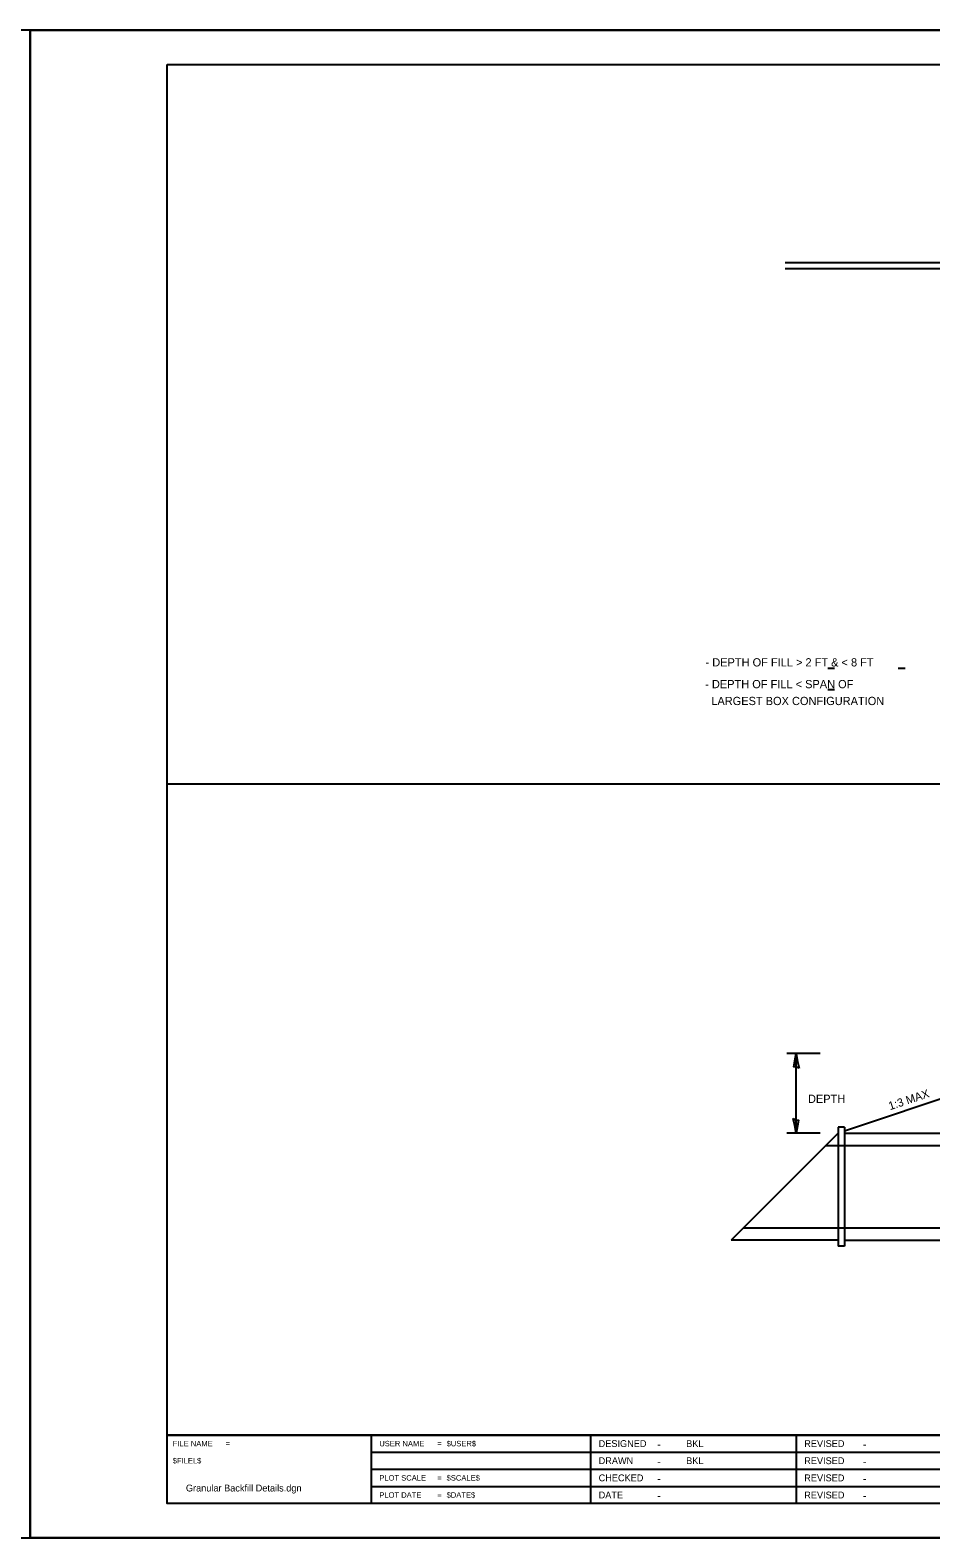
# Model space of a CAD drawing. Extents: x 2370952 to 2372312, y 965396 to 965836.
# Drawn here: x 2371632.1 to 2371895, y 965395.8 to 965835.8 of the extents above; entities that cross this region are included whole.
import ezdxf

# ---------------------------------------------------------------- set-up
doc = ezdxf.new("R2010")
doc.units = 0
for name, color, linetype in [('Design_EX_Roadway Notes', 7, 'Continuous'), ('Level 48', 7, 'Continuous'), ('Sheets_50 Reference Boundary', 7, 'Continuous'), ('Sheets_General Details', 7, 'Continuous'), ('Sheets_Printer Plotting Border', 7, 'Continuous'), ('XSC_Asphalt Binder Course', 7, 'Continuous'), ('XSC_Earth Shoulder', 7, 'Continuous'), ('XSC_Pavement Surface', 7, 'Continuous'), ('XSC_Proposed Culvert', 7, 'Continuous')]:
    doc.layers.add(name, color=color, linetype=linetype)

msp = doc.modelspace()

# ---------------------------------------------------------------- linework, layer by layer
at = {"layer": 'Design_EX_Roadway Notes'}
for p, q in [((2371864.93, 965649.62), (2371866.89, 965649.62)), ((2371885.49, 965649.62), (2371887.44, 965649.62)), ((2371864.93, 965643.38), (2371866.89, 965643.38)), ((2371862.69, 965537.11), (2371852.97, 965537.11)), ((2371855.68, 965513.88), (2371855.68, 965536.97)), ((2371862.69, 965513.88), (2371852.97, 965513.88))]:
    msp.add_line(p, q, dxfattribs=at)
for points in [[(2371856.58, 965532.81), (2371855.75, 965533.16), (2371854.96, 965533.29), (2371855.31, 965534.96), (2371855.68, 965537.11), (2371856.09, 965534.81)], [(2371854.78, 965518.17), (2371855.6, 965517.82), (2371856.4, 965517.69), (2371856.05, 965516.02), (2371855.68, 965513.88), (2371855.26, 965516.17)]]:
    msp.add_lwpolyline(points, close=True, dxfattribs=at)
at = {"layer": 'Level 48'}
msp.add_lwpolyline([(2371632.14, 965835.79), (2372312.14, 965835.79), (2372312.14, 965395.79), (2371632.14, 965395.79)], close=True, dxfattribs=at)
at = {"layer": 'Sheets_50 Reference Boundary'}
msp.add_lwpolyline([(2371672.14, 965825.78), (2372302.14, 965825.78), (2372302.14, 965425.79), (2371672.14, 965425.79)], close=True, dxfattribs=at)
at = {"layer": 'Sheets_General Details'}
for p, q in [((2372312.14, 965835.79), (2371632.14, 965835.79)), ((2371672.14, 965615.79), (2372302.14, 965615.79)), ((2371672.14, 965425.79), (2372302.14, 965425.79)), ((2371731.63, 965425.79), (2371731.63, 965405.79)), ((2371795.63, 965425.79), (2371795.63, 965405.79)), ((2371855.63, 965425.79), (2371855.63, 965405.79)), ((2371731.63, 965420.79), (2371915.63, 965420.79)), ((2371731.63, 965415.79), (2371915.63, 965415.79)), ((2371731.63, 965410.79), (2371915.63, 965410.79)), ((2372312.14, 965395.79), (2371632.14, 965395.79))]:
    msp.add_line(p, q, dxfattribs=at)
msp.add_lwpolyline([(2371672.14, 965825.79), (2372302.14, 965825.79), (2372302.14, 965405.79), (2371672.14, 965405.79)], close=True, dxfattribs=at)
at = {"layer": 'Sheets_Printer Plotting Border'}
for points in [[(2370952.14, 965395.79), (2371632.14, 965395.79), (2371632.14, 965835.79), (2370952.14, 965835.79)], [(2371632.14, 965395.79), (2372312.14, 965395.79), (2372312.14, 965835.79), (2371632.14, 965835.79)]]:
    msp.add_lwpolyline(points, close=True, dxfattribs=at)
at = {"layer": 'XSC_Asphalt Binder Course'}
msp.add_line((2371852.46, 965766.22), (2372127.89, 965766.22), dxfattribs=at)
at = {"layer": 'XSC_Earth Shoulder'}
msp.add_line((2371910.18, 965527.95), (2371869.75, 965514.48), dxfattribs=at)
at = {"layer": 'XSC_Pavement Surface'}
msp.add_line((2371852.46, 965768.02), (2372127.89, 965768.02), dxfattribs=at)
at = {"layer": 'XSC_Proposed Culvert'}
for p, q in [((2371867.95, 965515.68), (2371867.95, 965480.88)), ((2371869.75, 965515.68), (2371867.95, 965515.68)), ((2371869.75, 965515.68), (2371869.75, 965480.88)), ((2371867.95, 965513.88), (2371836.75, 965482.68)), ((2371864.35, 965510.28), (2372119.63, 965510.28)), ((2371869.75, 965513.88), (2372114.23, 965513.88)), ((2371840.35, 965486.28), (2372143.63, 965486.28)), ((2371867.95, 965482.68), (2371836.75, 965482.68)), ((2371869.75, 965480.88), (2371867.95, 965480.88)), ((2371869.75, 965482.68), (2372114.23, 965482.68))]:
    msp.add_line(p, q, dxfattribs=at)

# ---------------------------------------------------------------- texts
at = {"layer": 'Design_EX_Roadway Notes'}
for s, p in [(' - DEPTH OF FILL > 2 FT & < 8 FT', (2371828.34, 965650.09)), (' - DEPTH OF FILL < SPAN OF', (2371828.24, 965643.74)), ('   LARGEST BOX CONFIGURATION', (2371828.24, 965638.82)), ('DEPTH', (2371859.12, 965522.71))]:
    msp.add_text(s, height=2.4, dxfattribs=at).set_placement(p)
msp.add_text('1:3 MAX', height=2.4, rotation=18.4349, dxfattribs=at).set_placement((2371883.07, 965520.58))
at = {"layer": 'Sheets_General Details'}
for s, p in [('FILE NAME', (2371673.74, 965422.49)), ('=', (2371689.19, 965422.49)), ('USER NAME', (2371734.03, 965422.49)), ('=', (2371750.98, 965422.49)), ('$USER$', (2371753.67, 965422.49)), ('$FILEL$', (2371673.74, 965417.49)), ('PLOT SCALE', (2371734.03, 965412.49)), ('=', (2371750.98, 965412.49)), ('$SCALE$', (2371753.67, 965412.49)), ('PLOT DATE', (2371734.03, 965407.49)), ('=', (2371750.98, 965407.49)), ('$DATE$', (2371753.67, 965407.49))]:
    msp.add_text(s, height=1.6, rotation=360, dxfattribs=at).set_placement(p)
for s, height, p in [('DESIGNED', 2, (2371798.03, 965422.29)), ('-', 2.4, (2371815.11, 965421.89)), ('BKL', 2, (2371823.58, 965422.29)), ('REVISED', 2, (2371858.03, 965422.29)), ('-', 2.4, (2371875.11, 965421.89)), ('DRAWN', 2, (2371798.03, 965417.29)), ('-', 2.4, (2371815.11, 965416.89)), ('BKL', 2, (2371823.58, 965417.29)), ('REVISED', 2, (2371858.03, 965417.29)), ('-', 2.4, (2371875.11, 965416.89)), ('CHECKED', 2, (2371798.03, 965412.29)), ('-', 2.4, (2371815.11, 965411.89)), ('REVISED', 2, (2371858.03, 965412.29)), ('-', 2.4, (2371875.11, 965411.89)), (' Granular Backfill Details.dgn', 2, (2371676.85, 965409.32)), ('DATE', 2, (2371798.03, 965407.29)), ('REVISED', 2, (2371858.03, 965407.29)), ('-', 2.4, (2371815.11, 965406.89)), ('-', 2.4, (2371875.11, 965406.89))]:
    msp.add_text(s, height=height, dxfattribs=at).set_placement(p)

doc.saveas('drawing.dxf')
